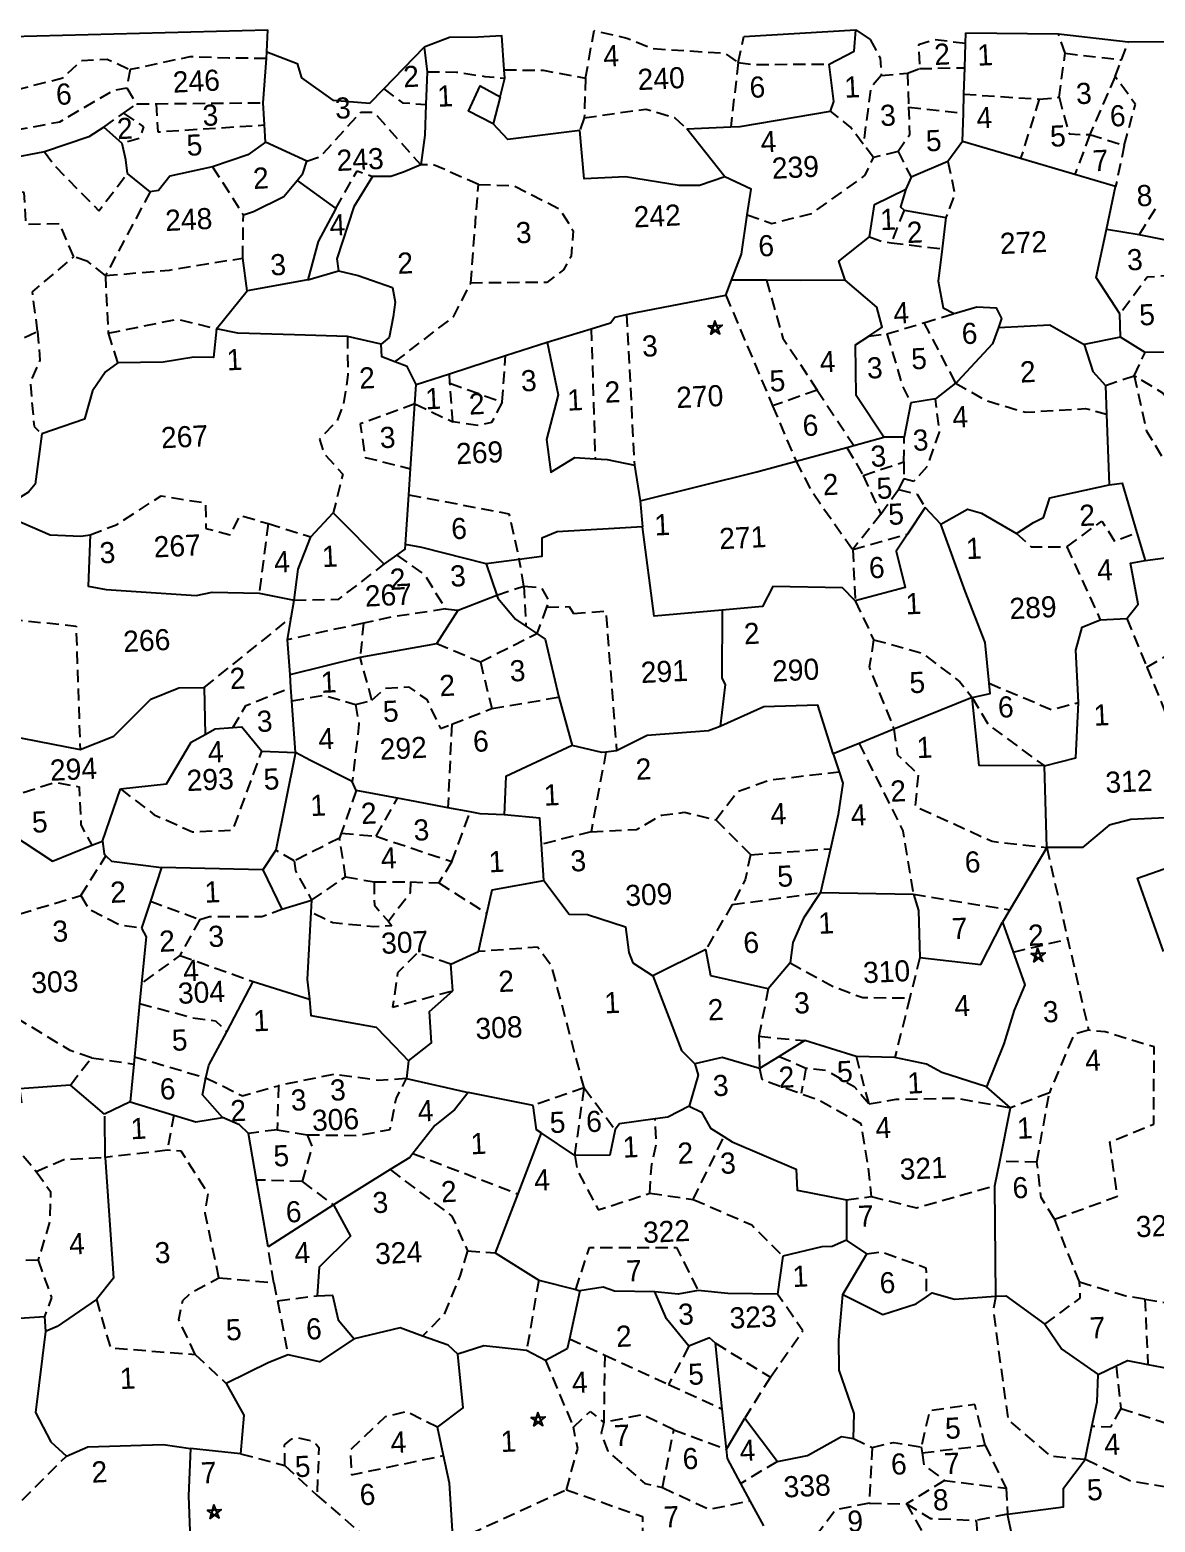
# Model space of a CAD drawing. Header units: metres. Extents: x 291404 to 294611, y 2095644 to 2100556.
# Drawn here: x 292372 to 292832, y 2098345 to 2098954 of the extents above; entities that cross this region are included whole.
import ezdxf
from ezdxf.enums import TextEntityAlignment as Align

# ---------------------------------------------------------------- set-up
doc = ezdxf.new("R2010")
doc.units = ezdxf.units.M
doc.header["$MEASUREMENT"] = 0
doc.linetypes.add('DASHED', pattern=[0.75, 0.5, -0.25])
for name, color, linetype in [('OFF', 1, 'Continuous'), ('POLY_PARCEL', 6, 'Continuous'), ('POLY_SUBPARCEL', 6, 'DASHED'), ('SYM_STONE', 1, 'Continuous'), ('TEXT_MAPIN', 7, 'Continuous'), ('TEXT_PARCEL', 7, 'Continuous')]:
    doc.layers.add(name, color=color, linetype=linetype)
doc.styles.add('TEXT_MAP', font='', dxfattribs={"height": 2.5})
doc.styles.get('TEXT_MAP').set_extended_font_data('Kruti Dev 050')

# ---------------------------------------------------------------- blocks, each defined once
blk = doc.blocks.new('STONE_STAR')
for points in [[(-0.61, 0.2), (0.61, 0.2), (-0.38, -0.52), (-0.23, -0.07)], [(0, 0.64), (-0.38, -0.52), (0, -0.24), (0.38, -0.52)]]:
    blk.add_lwpolyline(points, close=True)
blk.add_lwpolyline([(-0.23, -0.07), (0, -0.24)])

msp = doc.modelspace()

# ---------------------------------------------------------------- linework, layer by layer
at = {"layer": 'OFF'}
for points in [[(292364.65, 2098951.52), (292469.48, 2098954.24)], [(292663.68, 2098951.48), (292709.51, 2098954.26)], [(292709.51, 2098954.26), (292715.36, 2098950.28)], [(292754.33, 2098953.08), (292792.18, 2098952.66)], [(292792.18, 2098952.66), (292820.68, 2098949.32)], [(292820.68, 2098949.32), (292838.9, 2098949.53)]]:
    msp.add_lwpolyline(points, dxfattribs=at)
at = {"layer": 'POLY_PARCEL'}
for points in [[(292469.05, 2098945.3), (292469.48, 2098954.24)], [(292565.91, 2098937.94), (292564.94, 2098951.75), (292555.21, 2098951.28), (292543.58, 2098951.09), (292533.26, 2098947.21)], [(292698.55, 2098940.22), (292708.8, 2098945.59), (292709.51, 2098954.26)], [(292754.2, 2098948.66), (292754.33, 2098953.08)], [(292468.92, 2098942.59), (292469.05, 2098945.3)], [(292469.05, 2098945.3), (292481.4, 2098940.57), (292483.19, 2098934.65), (292496.02, 2098925.52), (292511.09, 2098924.38), (292516.75, 2098930.2)], [(292516.75, 2098930.2), (292533.26, 2098947.21)], [(292533.26, 2098947.21), (292534.5, 2098937.14)], [(292753.92, 2098938.8), (292754.2, 2098948.66)], [(292467.54, 2098924.51), (292468.92, 2098942.59)], [(292534.5, 2098937.14), (292533.98, 2098923.8)], [(292566.15, 2098934.55), (292565.91, 2098937.94)], [(292699.11, 2098921.11), (292700.42, 2098924.93), (292698.55, 2098940.22)], [(292753.62, 2098927.98), (292753.92, 2098938.8)], [(292561.43, 2098915.94), (292551.42, 2098921.08), (292556.17, 2098931.44), (292564.27, 2098926.96)], [(292564.27, 2098926.96), (292566.15, 2098934.55)], [(292564.27, 2098926.96), (292561.43, 2098915.94)], [(292753.4, 2098920.23), (292753.62, 2098927.98)], [(292468.1, 2098915.41), (292467.54, 2098924.51)], [(292533.98, 2098923.8), (292533.5, 2098911.21), (292531.84, 2098899.12)], [(292658.38, 2098914.63), (292662.25, 2098914.82), (292699.11, 2098921.11)], [(292753.07, 2098908.65), (292753.4, 2098920.23)], [(292402.54, 2098914.58), (292396.35, 2098910.53), (292378.26, 2098904.4)], [(292410, 2098907.82), (292402.54, 2098914.58)], [(292468.53, 2098908.41), (292468.1, 2098915.41)], [(292596.85, 2098913.16), (292567.37, 2098909.48), (292561.43, 2098915.94)], [(292655.94, 2098894.27), (292645.6, 2098890.76), (292637.35, 2098890.74), (292615.41, 2098894.17), (292598.56, 2098893.36), (292596.85, 2098913.16)], [(292640.53, 2098913.77), (292658.38, 2098914.63)], [(292655.94, 2098894.27), (292640.53, 2098913.77)], [(292378.26, 2098904.4), (292362.64, 2098901.39), (292360.33, 2098910.28), (292344.6, 2098908.22)], [(292412.09, 2098895.54), (292411.45, 2098901.14), (292410, 2098907.82)], [(292468.53, 2098908.41), (292461.27, 2098903.18), (292446.87, 2098898.35)], [(292485.42, 2098900.6), (292468.53, 2098908.41)], [(292753.07, 2098908.65), (292747.09, 2098900.48)], [(292776.75, 2098901.69), (292753.07, 2098908.65)], [(292481.36, 2098892.73), (292483.79, 2098895.64), (292485.42, 2098900.6)], [(292747.09, 2098900.48), (292732.01, 2098894.12)], [(292798.86, 2098895.2), (292776.75, 2098901.69)], [(292421.46, 2098888.12), (292412.09, 2098895.54)], [(292446.87, 2098898.35), (292429.41, 2098894.5), (292424.82, 2098888.65), (292421.46, 2098888.12)], [(292512.17, 2098894.42), (292504.51, 2098882.04), (292497.67, 2098860.7), (292498.28, 2098855.85)], [(292531.84, 2098899.12), (292524.85, 2098896.16), (292519.68, 2098894.41), (292512.17, 2098894.42)], [(292815.52, 2098890.3), (292798.86, 2098895.2)], [(292459.46, 2098878.71), (292463.52, 2098880.03), (292475.98, 2098886.26), (292481.36, 2098892.73)], [(292481.36, 2098892.73), (292497.14, 2098881.37)], [(292665.13, 2098878.72), (292666.7, 2098889.16), (292655.94, 2098894.27)], [(292715.11, 2098869.74), (292717.1, 2098882.97), (292729.93, 2098889.22)], [(292729.93, 2098889.22), (292727.66, 2098881.98), (292729.23, 2098880.56)], [(292732.01, 2098894.12), (292729.93, 2098889.22)], [(292811.76, 2098872.74), (292815.52, 2098890.3)], [(292497.14, 2098881.37), (292490.04, 2098867.87), (292485.74, 2098852.15), (292498.28, 2098855.85)], [(292658.74, 2098852.08), (292662.73, 2098862.71), (292665.13, 2098878.72)], [(292729.23, 2098880.56), (292746.26, 2098877.63)], [(292746.26, 2098877.63), (292744.67, 2098864.81)], [(292817.3, 2098838.24), (292807.57, 2098853.15), (292811.76, 2098872.74)], [(292825.15, 2098870.6), (292811.76, 2098872.74)], [(292847.51, 2098866.06), (292825.15, 2098870.6)], [(292705.09, 2098852), (292702.46, 2098859.75), (292715.11, 2098869.74)], [(292744.67, 2098864.81), (292743.02, 2098851.59), (292745.05, 2098840.81), (292749.67, 2098838.41)], [(292448.45, 2098832.21), (292460.97, 2098847.64), (292459.19, 2098861.06)], [(292485.74, 2098852.15), (292460.97, 2098847.64)], [(292498.28, 2098855.85), (292506.25, 2098853.99), (292520.38, 2098849.05), (292521.42, 2098843.09), (292520.59, 2098837.05), (292518.99, 2098828.64), (292515.68, 2098825.84)], [(292656.42, 2098845.89), (292658.74, 2098852.08)], [(292672.96, 2098851.98), (292658.74, 2098852.08)], [(292705.09, 2098852), (292687.08, 2098851.88), (292672.96, 2098851.98)], [(292714.83, 2098829.21), (292720.28, 2098832.85), (292718.01, 2098841), (292705.09, 2098852)], [(292615.84, 2098838.01), (292619.6, 2098838.86), (292656.42, 2098845.89)], [(292749.67, 2098838.41), (292758.92, 2098841.11), (292766.82, 2098840.74), (292768.91, 2098836.34), (292767.65, 2098832.76)], [(292601.46, 2098832.23), (292609.29, 2098834.6), (292611.05, 2098836.94), (292615.84, 2098838.01)], [(292767.65, 2098832.76), (292788.61, 2098833.85), (292802.64, 2098825.79)], [(292817.51, 2098828.76), (292817.3, 2098838.24)], [(292448.45, 2098832.21), (292447.3, 2098820.42), (292439.27, 2098820.6), (292426.76, 2098818.56), (292408.16, 2098818.23)], [(292501.9, 2098829.08), (292480.37, 2098829.75), (292457.14, 2098830.34), (292448.45, 2098832.21)], [(292515.68, 2098825.84), (292501.9, 2098829.08)], [(292583.49, 2098826.78), (292601.46, 2098832.23)], [(292720.96, 2098787.87), (292709.62, 2098804.95), (292709.37, 2098825.57), (292714.83, 2098829.21)], [(292767.65, 2098832.76), (292765.28, 2098826.03), (292751.01, 2098810.71), (292750.12, 2098810)], [(292817.51, 2098828.76), (292802.64, 2098825.79)], [(292827.58, 2098822.5), (292817.51, 2098828.76)], [(292521.34, 2098818.68), (292515.93, 2098820.68), (292515.68, 2098825.84)], [(292543.53, 2098813.81), (292566.49, 2098821.26)], [(292566.49, 2098821.26), (292583.49, 2098826.78)], [(292583.49, 2098826.78), (292587.92, 2098805.24), (292583.17, 2098787), (292584.95, 2098773.58), (292594.79, 2098779.69), (292603.07, 2098779.15)], [(292802.64, 2098825.79), (292806.18, 2098814.71), (292811.34, 2098808.96)], [(292839.82, 2098822.68), (292827.58, 2098822.5)], [(292408.16, 2098818.23), (292403.18, 2098814.55), (292397.82, 2098806.85), (292394.66, 2098795.24), (292377.19, 2098789.24)], [(292530.01, 2098809.42), (292526.27, 2098816.81), (292521.34, 2098818.68)], [(292529.49, 2098801.49), (292530.01, 2098809.42)], [(292530.01, 2098809.42), (292543.53, 2098813.81)], [(292750.12, 2098810), (292741.98, 2098803.52)], [(292741.98, 2098803.52), (292731.92, 2098801.91)], [(292811.34, 2098808.96), (292811.8, 2098797.33)], [(292527.72, 2098775.02), (292529.49, 2098801.49)], [(292731.92, 2098801.91), (292729.22, 2098787.89)], [(292811.8, 2098797.33), (292812.93, 2098768.52)], [(292377.19, 2098789.24), (292374.45, 2098768.77), (292371.75, 2098765.49), (292360.9, 2098758.67)], [(292708.61, 2098784.5), (292720.96, 2098787.87)], [(292729.22, 2098787.89), (292720.96, 2098787.87)], [(292603.07, 2098779.15), (292607.97, 2098778.83), (292619.1, 2098776.48)], [(292685.05, 2098778.07), (292705.86, 2098783.75)], [(292705.86, 2098783.75), (292708.61, 2098784.5)], [(292527.02, 2098764.41), (292527.72, 2098775.02)], [(292619.1, 2098776.48), (292621.4, 2098762)], [(292621.4, 2098762), (292669.1, 2098773.72), (292685.05, 2098778.07)], [(292775.07, 2098748.63), (292781.99, 2098753.1), (292786.01, 2098755.17), (292788.63, 2098763.17), (292812.93, 2098768.52)], [(292812.93, 2098768.52), (292818.16, 2098769.14), (292824.19, 2098748.93)], [(292525.67, 2098744.09), (292527.02, 2098764.41)], [(292621.4, 2098762), (292622.41, 2098751.34)], [(292360.9, 2098758.67), (292366.19, 2098754.27), (292380.53, 2098748.09), (292393.16, 2098747.56), (292396.86, 2098748.03)], [(292487.05, 2098747.2), (292496.16, 2098757.09)], [(292496.16, 2098757.09), (292516.96, 2098736.05)], [(292737.77, 2098759.2), (292730.54, 2098748.36)], [(292744.11, 2098752.38), (292737.77, 2098759.2)], [(292744.11, 2098752.38), (292755.07, 2098758.54), (292760.78, 2098756.94), (292775.07, 2098748.63)], [(292622.41, 2098751.34), (292587.6, 2098749.27), (292581.34, 2098746.72), (292581.33, 2098739.21), (292572.08, 2098738)], [(292654.97, 2098717.29), (292627.18, 2098714.8), (292622.41, 2098751.34)], [(292730.54, 2098748.36), (292725.87, 2098741.37), (292729.6, 2098726.54), (292709.22, 2098721.05)], [(292763.92, 2098687.45), (292762.22, 2098704.12), (292754.06, 2098725.1), (292744.11, 2098752.38)], [(292824.19, 2098748.93), (292827.58, 2098737.53)], [(292396.86, 2098748.03), (292396.16, 2098727.09), (292403.39, 2098725.72), (292440.19, 2098723.21), (292446.71, 2098724.67), (292465.93, 2098724.17)], [(292480.13, 2098721.38), (292481.81, 2098734.06), (292487.05, 2098747.2)], [(292522.08, 2098739.72), (292525.54, 2098742.2), (292525.67, 2098744.09)], [(292558.58, 2098736.23), (292532.36, 2098742.84), (292525.67, 2098744.09)], [(292516.96, 2098736.05), (292522.08, 2098739.72)], [(292572.08, 2098738), (292558.58, 2098736.23)], [(292558.58, 2098736.23), (292562.95, 2098723.47)], [(292820.1, 2098713.91), (292824.69, 2098719.76), (292821.63, 2098736.49), (292827.58, 2098737.53)], [(292827.58, 2098737.53), (292845.11, 2098739.9)], [(292465.93, 2098724.17), (292480.13, 2098721.38)], [(292709.22, 2098721.05), (292704.08, 2098726.43), (292675.52, 2098726.92), (292671.41, 2098718.84), (292654.97, 2098717.29)], [(292478.96, 2098714.25), (292480.13, 2098721.38)], [(292547.11, 2098717.29), (292562.95, 2098723.47)], [(292562.95, 2098723.47), (292563.39, 2098722.21), (292570.56, 2098713.56), (292574.8, 2098710.72)], [(292477.48, 2098705.21), (292478.96, 2098714.25)], [(292538.38, 2098703.74), (292547.11, 2098717.29)], [(292654.97, 2098717.29), (292654.82, 2098689.53), (292656.07, 2098686.96), (292654.03, 2098669.77)], [(292800.37, 2098679.57), (292799.33, 2098700.9), (292801.87, 2098710.4), (292809.24, 2098713.38)], [(292809.24, 2098713.38), (292820.1, 2098713.91)], [(292574.8, 2098710.72), (292579.25, 2098707.74)], [(292579.25, 2098707.74), (292582.59, 2098705.51), (292588.25, 2098681.78)], [(292478.5, 2098691.06), (292477.48, 2098705.21)], [(292507.13, 2098698.1), (292538.38, 2098703.74)], [(292478.5, 2098691.06), (292507.13, 2098698.1)], [(292478.88, 2098685.7), (292478.5, 2098691.06)], [(292756.97, 2098681.64), (292764.36, 2098683.21), (292763.92, 2098687.45)], [(292392.82, 2098660.36), (292406.59, 2098665.89), (292421.61, 2098680.94), (292433.14, 2098685.51), (292443.45, 2098685.72)], [(292443.45, 2098685.72), (292443.92, 2098666.57)], [(292479.28, 2098680.24), (292478.88, 2098685.7)], [(292588.25, 2098681.78), (292593.7, 2098661.98)], [(292756.97, 2098681.64), (292725.03, 2098668.68)], [(292786.46, 2098653.67), (292759.8, 2098653.88), (292756.97, 2098681.64)], [(292480.79, 2098659.2), (292479.28, 2098680.24)], [(292700.28, 2098658.63), (292694.02, 2098678.46), (292671.9, 2098677.76), (292654.32, 2098669.88), (292654.03, 2098669.77)], [(292786.46, 2098653.67), (292799.21, 2098657), (292800.37, 2098679.57)], [(292340.73, 2098669.3), (292357.81, 2098667.25), (292392.82, 2098660.36)], [(292443.92, 2098666.57), (292447.95, 2098668.77), (292455.19, 2098669.31)], [(292455.19, 2098669.31), (292458.8, 2098669.58), (292467.02, 2098659.67)], [(292654.03, 2098669.77), (292649.33, 2098668.05), (292624.28, 2098666.09), (292611.82, 2098659.86)], [(292409.31, 2098644.27), (292428.12, 2098646.33), (292438.18, 2098663.43), (292443.92, 2098666.57)], [(292710.8, 2098662.9), (292700.28, 2098658.63)], [(292725.03, 2098668.68), (292710.8, 2098662.9)], [(292467.02, 2098659.67), (292480.79, 2098659.2)], [(292480.79, 2098659.2), (292472.7, 2098619.29)], [(292503.9, 2098647.32), (292486.87, 2098655.94), (292480.79, 2098659.2)], [(292593.7, 2098661.98), (292566.53, 2098649.4), (292565.86, 2098633.65)], [(292607.46, 2098659.37), (292605.84, 2098659.19), (292593.7, 2098661.98)], [(292611.82, 2098659.86), (292607.46, 2098659.37)], [(292700.28, 2098658.63), (292702.68, 2098651.29)], [(292702.68, 2098651.29), (292704.19, 2098646.69), (292702.19, 2098633.84), (292699.08, 2098619.89)], [(292787.4, 2098620.39), (292786.46, 2098653.67)], [(292505.51, 2098643.67), (292503.9, 2098647.32)], [(292402, 2098623.02), (292409.31, 2098644.27)], [(292522.36, 2098640.47), (292505.51, 2098643.67)], [(292542.94, 2098636.58), (292529.52, 2098639.11), (292522.36, 2098640.47)], [(292552.01, 2098634.88), (292542.94, 2098636.58)], [(292565.86, 2098633.65), (292556.12, 2098634.1), (292552.01, 2098634.88)], [(292581.17, 2098621.73), (292580.53, 2098632.36), (292565.86, 2098633.65)], [(292849.84, 2098633.18), (292821.75, 2098631.81), (292812.86, 2098629.5), (292802.04, 2098620.35), (292787.4, 2098620.39)], [(292360.52, 2098628.18), (292364.02, 2098626.33), (292381.48, 2098614.86), (292397.56, 2098621.26)], [(292397.56, 2098621.26), (292402, 2098623.02)], [(292402, 2098623.02), (292402.62, 2098617.76), (292403.37, 2098617.02)], [(292582.05, 2098606.95), (292581.17, 2098621.73)], [(292787.4, 2098620.39), (292772.32, 2098594.88)], [(292403.37, 2098617.02), (292405.64, 2098614.76), (292426.06, 2098612.15)], [(292472.7, 2098619.29), (292467.36, 2098611.29)], [(292699.08, 2098619.89), (292695.1, 2098601.98)], [(292835.05, 2098577.94), (292824.41, 2098607.84), (292848.95, 2098616.44)], [(292426.06, 2098612.15), (292421.48, 2098598.47)], [(292467.36, 2098611.29), (292426.06, 2098612.15)], [(292467.36, 2098611.29), (292475.18, 2098595.17)], [(292558.88, 2098593.44), (292561.04, 2098603.06), (292582.05, 2098606.95)], [(292582.05, 2098606.95), (292592.49, 2098593.2), (292599.95, 2098592.99), (292615.38, 2098588.01), (292616.75, 2098577.48), (292618.38, 2098573.27), (292626.66, 2098567.94)], [(292695.1, 2098601.98), (292688.1, 2098591.52), (292683.7, 2098581.55), (292682.61, 2098573.24)], [(292421.48, 2098598.47), (292417.82, 2098587.5)], [(292475.18, 2098595.17), (292487.31, 2098598.91)], [(292487.31, 2098598.91), (292487.03, 2098593.98)], [(292487.03, 2098593.98), (292485.45, 2098566.46), (292486.39, 2098558.47)], [(292555.38, 2098577.88), (292558.88, 2098593.44)], [(292769.36, 2098589.88), (292778.42, 2098564.29), (292774.04, 2098553.95), (292769.83, 2098540.24), (292762.81, 2098522.61)], [(292772.32, 2098594.88), (292769.36, 2098589.88)], [(292417.82, 2098587.5), (292419.71, 2098583.87), (292417.9, 2098564.97)], [(292544.17, 2098572.75), (292555.38, 2098577.88)], [(292648.18, 2098578.7), (292626.66, 2098567.94)], [(292673.73, 2098562.68), (292650.21, 2098567.92), (292648.18, 2098578.7)], [(292544.98, 2098561.91), (292544.17, 2098572.75)], [(292682.61, 2098573.24), (292673.73, 2098562.68)], [(292452.65, 2098545.09), (292463.4, 2098565.65), (292486.39, 2098558.47)], [(292626.66, 2098567.94), (292638.26, 2098537.44), (292643.68, 2098531.98)], [(292417.9, 2098564.97), (292417.1, 2098556.65)], [(292526.87, 2098533.23), (292536.28, 2098540.58), (292535.37, 2098553.42), (292544.98, 2098561.91)], [(292417.1, 2098556.65), (292415.01, 2098534.95)], [(292486.39, 2098558.47), (292487, 2098551.72), (292513.62, 2098546.96), (292521.13, 2098539.25), (292526.87, 2098533.23)], [(292444.17, 2098526.28), (292445.29, 2098531.56), (292452.65, 2098545.09)], [(292688.7, 2098541.52), (292678.19, 2098535.07)], [(292709.66, 2098535.03), (292688.7, 2098541.52)], [(292415.01, 2098534.95), (292414.72, 2098531.94)], [(292678.19, 2098535.07), (292670.11, 2098530.11)], [(292725.44, 2098534.67), (292709.66, 2098535.03)], [(292414.72, 2098531.94), (292413.24, 2098516.55)], [(292526.87, 2098533.23), (292526.07, 2098526.03)], [(292643.68, 2098531.98), (292645.05, 2098527.46), (292641.37, 2098514.69)], [(292670.11, 2098530.11), (292654.87, 2098534.62), (292643.68, 2098531.98)], [(292762.81, 2098522.61), (292744.51, 2098528.47), (292738.34, 2098531.92), (292725.44, 2098534.67)], [(292388.84, 2098523.38), (292368, 2098521.79), (292368.85, 2098516.11)], [(292402.73, 2098511.46), (292388.84, 2098523.38)], [(292450.91, 2098510.07), (292442.72, 2098519.41), (292444.17, 2098526.28)], [(292526.07, 2098526.03), (292551.27, 2098520.38)], [(292772.61, 2098514.08), (292762.81, 2098522.61)], [(292413.24, 2098516.55), (292402.73, 2098511.46)], [(292413.24, 2098516.55), (292431.09, 2098511.11)], [(292551.27, 2098520.38), (292545.6, 2098513.23), (292537.6, 2098506.83), (292528.68, 2098495.43)], [(292577.74, 2098515.03), (292551.27, 2098520.38)], [(292431.09, 2098511.11), (292440.11, 2098508.4), (292450.91, 2098510.07)], [(292580.99, 2098503.81), (292579.09, 2098505.08), (292577.74, 2098515.03)], [(292641.37, 2098514.69), (292632.7, 2098510.26), (292627.53, 2098509.55)], [(292641.37, 2098514.69), (292646.42, 2098512.32), (292650.12, 2098505.75), (292655.64, 2098502.3)], [(292768.25, 2098492.18), (292772.61, 2098514.08)], [(292461.55, 2098503.59), (292457.93, 2098507.14), (292450.91, 2098510.07)], [(292611.17, 2098505.2), (292609.1, 2098494.79), (292594.78, 2098494.67)], [(292627.53, 2098509.55), (292613.06, 2098507.59), (292611.17, 2098505.2)], [(292464.82, 2098484.58), (292461.55, 2098503.59)], [(292580.99, 2098503.81), (292571.46, 2098478.93)], [(292594.78, 2098494.67), (292580.99, 2098503.81)], [(292655.64, 2098502.3), (292659.03, 2098500.18), (292685.09, 2098489.06), (292685.51, 2098480.46), (292705.59, 2098476.55)], [(292528.68, 2098495.43), (292527.35, 2098493.73), (292519.41, 2098488.83)], [(292766.27, 2098482.26), (292768.25, 2098492.18)], [(292519.41, 2098488.83), (292496.19, 2098474.47)], [(292469.52, 2098457.3), (292464.82, 2098484.58)], [(292766.61, 2098437.12), (292766.27, 2098482.26)], [(292496.19, 2098474.47), (292469.52, 2098457.3)], [(292496.19, 2098474.47), (292503.15, 2098461.72), (292490.33, 2098449.01), (292489.55, 2098437.33)], [(292571.46, 2098478.93), (292562.27, 2098454.92)], [(292705.59, 2098476.55), (292705.64, 2098460.05)], [(292705.64, 2098460.05), (292699.76, 2098457.51), (292695.64, 2098457.31), (292679.68, 2098453.54)], [(292713.89, 2098454.43), (292705.64, 2098460.05)], [(292562.27, 2098454.92), (292580, 2098443.75)], [(292679.68, 2098453.54), (292677.43, 2098438.05)], [(292704.19, 2098437.83), (292713.89, 2098454.43)], [(292580, 2098443.75), (292595.21, 2098439.83)], [(292489.55, 2098437.33), (292495.81, 2098437.64), (292498.09, 2098427.45), (292504.73, 2098419.8)], [(292596.83, 2098439.41), (292592.57, 2098419.76)], [(292595.21, 2098439.83), (292596.83, 2098439.41)], [(292627.46, 2098438.92), (292610.93, 2098439.24), (292606.34, 2098440.9), (292596.83, 2098439.41)], [(292645.08, 2098439.48), (292636.9, 2098437.95), (292627.46, 2098438.92)], [(292641.3, 2098416.71), (292632.12, 2098427.89), (292627.46, 2098438.92)], [(292677.43, 2098438.05), (292657.15, 2098438.19), (292645.08, 2098439.48)], [(292708.52, 2098379.04), (292708.8, 2098389.29), (292702.68, 2098407), (292702.46, 2098419.37), (292704.19, 2098437.83)], [(292704.19, 2098437.83), (292720.43, 2098429.63), (292734.1, 2098434.05), (292738.25, 2098436.86)], [(292738.25, 2098436.86), (292740.64, 2098438.49), (292749.77, 2098435.93), (292766.61, 2098437.12)], [(292766.61, 2098437.12), (292770.73, 2098437.32), (292786.68, 2098425.72)], [(292351.62, 2098427.07), (292378.33, 2098428.93)], [(292378.33, 2098428.93), (292378.63, 2098422.8)], [(292786.68, 2098425.72), (292793.56, 2098415.55), (292808.36, 2098405.12)], [(292378.63, 2098422.8), (292374.65, 2098389.68), (292380.82, 2098377.71), (292387.24, 2098371.88)], [(292504.73, 2098419.8), (292490.48, 2098410.36), (292477.74, 2098413.24)], [(292532.64, 2098420.87), (292523.43, 2098424.2), (292504.73, 2098419.8)], [(292547.06, 2098413.45), (292543.03, 2098417.11), (292532.64, 2098420.87)], [(292592.57, 2098419.76), (292591.68, 2098415.68), (292582.74, 2098410.95)], [(292652.12, 2098417.98), (292649.77, 2098420.12), (292641.3, 2098416.71)], [(292477.74, 2098413.24), (292469.84, 2098410.05), (292452.4, 2098401.51)], [(292538.7, 2098383.65), (292549.17, 2098391.51), (292547.06, 2098413.45)], [(292575.07, 2098414.93), (292557.66, 2098416.88), (292547.06, 2098413.45)], [(292582.74, 2098410.95), (292575.07, 2098414.93)], [(292654.93, 2098391.05), (292652.12, 2098417.98)], [(292808.36, 2098405.12), (292815.78, 2098408.68)], [(292815.78, 2098408.68), (292820.42, 2098410.91), (292828.73, 2098409.32)], [(292828.73, 2098409.32), (292840.16, 2098407.14)], [(292452.4, 2098401.51), (292459.68, 2098388.56), (292458.34, 2098372.75)], [(292805.87, 2098383.93), (292807.95, 2098394.06), (292808.36, 2098405.12)], [(292656.63, 2098374.65), (292654.93, 2098391.05)], [(292541.2, 2098372.12), (292538.7, 2098383.65)], [(292656.63, 2098374.65), (292664.2, 2098387.4)], [(292664.2, 2098387.4), (292677.44, 2098369.66)], [(292803.11, 2098370.5), (292805.87, 2098383.93)], [(292387.24, 2098371.88), (292395.99, 2098375.65), (292426.66, 2098376.58), (292437.93, 2098374.91)], [(292677.44, 2098369.66), (292689.71, 2098372.13), (292703.6, 2098379.93), (292708.52, 2098379.04)], [(292437.93, 2098374.91), (292437.12, 2098355.62), (292438.34, 2098323.14)], [(292458.34, 2098372.75), (292437.93, 2098374.91)], [(292545.13, 2098336.93), (292543.66, 2098360.8), (292541.2, 2098372.12)], [(292662.54, 2098360.65), (292657.03, 2098370.82), (292656.63, 2098374.65)], [(292771.39, 2098348.16), (292794.27, 2098351.16), (292794.21, 2098358.72), (292803.11, 2098370.5)], [(292666.34, 2098353.63), (292662.54, 2098360.65)], [(292671.88, 2098343.41), (292666.34, 2098353.63)], [(292773.39, 2098338.63), (292771.39, 2098348.16)]]:
    msp.add_lwpolyline(points, dxfattribs=at)
at = {"layer": 'POLY_PARCEL', "ltscale": 10, "flags": 128}
for points in [[(292695.1, 2098601.98), (292732.97, 2098601.37)], [(292732.97, 2098601.37), (292734.99, 2098594.7), (292735.58, 2098575.44)], [(292735.58, 2098575.44), (292760.44, 2098572.59), (292769.36, 2098589.88)], [(292403.08, 2098493.81), (292402.93, 2098510.6)], [(292403.08, 2098493.81), (292406.49, 2098444.57), (292399.47, 2098435.77)], [(292399.47, 2098435.77), (292383.41, 2098424.84), (292378.63, 2098422.8)]]:
    msp.add_lwpolyline(points, dxfattribs=at)
at = {"layer": 'POLY_SUBPARCEL', "ltscale": 10, "flags": 128}
for points in [[(292599.17, 2098934.54), (292602.61, 2098953.93), (292615.92, 2098950.87), (292626.25, 2098946.65), (292656.03, 2098944.72), (292661.49, 2098940.92)], [(292661.49, 2098940.92), (292663.68, 2098951.48)], [(292715.36, 2098950.28), (292719.44, 2098942.72), (292719.78, 2098935.65)], [(292754.2, 2098948.66), (292741.68, 2098950.21), (292735.03, 2098948.2), (292735.51, 2098938.44)], [(292794.93, 2098944.7), (292792.18, 2098952.66)], [(292817.89, 2098942), (292820.68, 2098949.32)], [(292468.92, 2098942.59), (292453.49, 2098942.68), (292437.6, 2098943.25), (292413.22, 2098938.02)], [(292792.43, 2098926.7), (292794.93, 2098944.7)], [(292794.93, 2098944.7), (292817.89, 2098942)], [(292366.72, 2098929.7), (292385.71, 2098934.67), (292393.47, 2098941.79), (292403.9, 2098942.29), (292413.22, 2098938.02)], [(292413.22, 2098938.02), (292411.9, 2098930.54)], [(292534.5, 2098937.14), (292546.41, 2098937.04), (292557.96, 2098935.24), (292566.15, 2098934.55)], [(292565.91, 2098937.94), (292581.8, 2098937.75), (292599.17, 2098934.54)], [(292661.49, 2098940.92), (292658.38, 2098914.63)], [(292661.49, 2098940.92), (292666.59, 2098940.15), (292698.55, 2098940.22)], [(292730.54, 2098936.51), (292735.51, 2098938.44)], [(292735.51, 2098938.44), (292753.92, 2098938.8)], [(292815.29, 2098935.23), (292817.89, 2098942)], [(292599.17, 2098934.54), (292598.6, 2098918.33)], [(292719.78, 2098935.65), (292715.63, 2098930.73), (292712.51, 2098907.62)], [(292719.78, 2098935.65), (292730.54, 2098936.51)], [(292730.54, 2098936.51), (292731.02, 2098922.71)], [(292815.29, 2098935.23), (292804.98, 2098911.46)], [(292819.02, 2098907.08), (292823.61, 2098923.83), (292815.29, 2098935.23)], [(292366.72, 2098929.7), (292367.51, 2098913.55), (292384.56, 2098916.74), (292406.54, 2098929.61), (292411.9, 2098930.54)], [(292411.9, 2098930.54), (292415.93, 2098923.99)], [(292516.75, 2098930.2), (292524.41, 2098924.51), (292533.98, 2098923.8)], [(292753.62, 2098927.98), (292784.36, 2098925.97)], [(292784.36, 2098925.97), (292776.75, 2098901.69)], [(292784.36, 2098925.97), (292792.43, 2098926.7)], [(292792.43, 2098926.7), (292796.53, 2098911.73), (292804.98, 2098911.46)], [(292402.54, 2098914.58), (292410.54, 2098920.21)], [(292410.54, 2098920.21), (292418.74, 2098914.69), (292416.95, 2098909.88), (292410, 2098907.82)], [(292410.54, 2098920.21), (292415.93, 2098923.99)], [(292415.93, 2098923.99), (292423.79, 2098924.07)], [(292423.79, 2098924.07), (292467.54, 2098924.51)], [(292423.79, 2098924.07), (292424.58, 2098912.61), (292468.1, 2098915.41)], [(292485.42, 2098900.6), (292491.05, 2098902.65), (292507.38, 2098920.65), (292512.79, 2098920.57), (292531.84, 2098899.12)], [(292598.6, 2098918.33), (292623.74, 2098921.91), (292635.38, 2098918.43), (292640.53, 2098913.77)], [(292712.51, 2098907.62), (292707.31, 2098914.48), (292699.11, 2098921.11)], [(292731.02, 2098922.71), (292731.43, 2098911.26), (292726.69, 2098904.63)], [(292731.02, 2098922.71), (292753.4, 2098920.23)], [(292598.6, 2098918.33), (292596.85, 2098913.16)], [(292716.69, 2098902.12), (292712.51, 2098907.62)], [(292804.98, 2098911.46), (292798.86, 2098895.2)], [(292804.98, 2098911.46), (292819.02, 2098907.08)], [(292819.02, 2098907.08), (292815.52, 2098890.3)], [(292390.2, 2098861.55), (292384.49, 2098875.1), (292370.67, 2098874.76), (292370.03, 2098887.89), (292361.15, 2098888.62), (292362.64, 2098901.39)], [(292378.26, 2098904.4), (292382.4, 2098898.76), (292400.5, 2098880.41), (292412.09, 2098895.54)], [(292665.13, 2098878.72), (292675.14, 2098875.15), (292691.47, 2098879.31), (292713.33, 2098894.87), (292716.69, 2098902.12)], [(292726.69, 2098904.63), (292716.69, 2098902.12)], [(292726.69, 2098904.63), (292732.01, 2098894.12)], [(292747.09, 2098900.48), (292749.8, 2098887.2), (292746.26, 2098877.63)], [(292446.87, 2098898.35), (292459.46, 2098878.71)], [(292497.14, 2098881.37), (292505.85, 2098896.63), (292512.17, 2098894.42)], [(292555.38, 2098891.15), (292537.11, 2098899.16), (292531.84, 2098899.12)], [(292555.38, 2098891.15), (292569.92, 2098890.63), (292588.6, 2098881.08), (292594.09, 2098872.25), (292593.25, 2098861.75), (292590.15, 2098856.2), (292583.3, 2098851.15), (292552.28, 2098850.87)], [(292552.28, 2098850.87), (292555.38, 2098891.15)], [(292421.46, 2098888.12), (292403.13, 2098853.9)], [(292459.19, 2098861.06), (292459.46, 2098878.71)], [(292729.23, 2098880.56), (292723.86, 2098867.35)], [(292825.15, 2098870.6), (292832.06, 2098881.75)], [(292715.11, 2098869.74), (292720.33, 2098867.78), (292723.86, 2098867.35)], [(292723.86, 2098867.35), (292744.67, 2098864.81)], [(292375.48, 2098831.16), (292373.35, 2098847.24), (292390.2, 2098861.55)], [(292395.92, 2098859.69), (292390.2, 2098861.55)], [(292403.13, 2098853.9), (292395.92, 2098859.69)], [(292403.13, 2098853.9), (292429.34, 2098856.19), (292459.19, 2098861.06)], [(292403.13, 2098853.9), (292404.27, 2098830.35)], [(292672.96, 2098851.98), (292679.73, 2098828.37), (292693.68, 2098807.18)], [(292838.93, 2098853.98), (292828.38, 2098853.25), (292817.3, 2098838.24)], [(292521.34, 2098818.68), (292545.19, 2098837.04), (292552.28, 2098850.87)], [(292656.42, 2098845.89), (292675.51, 2098800.67)], [(292404.27, 2098830.35), (292432.34, 2098836.1), (292448.45, 2098832.21)], [(292615.84, 2098838.01), (292619.1, 2098776.48)], [(292722.16, 2098830.09), (292737.26, 2098834.66)], [(292737.26, 2098834.66), (292749.67, 2098838.41)], [(292737.26, 2098834.66), (292750.12, 2098810)], [(292345.75, 2098816.16), (292349.22, 2098816.06), (292353.79, 2098812.23), (292358.46, 2098813.47), (292357.66, 2098822.87), (292375.48, 2098831.16)], [(292375.48, 2098831.16), (292376.39, 2098819.4), (292372.44, 2098810.44), (292373.99, 2098792.3), (292377.19, 2098789.24)], [(292404.27, 2098830.35), (292408.16, 2098818.23)], [(292501.9, 2098829.08), (292502.14, 2098813.37), (292500.35, 2098801.48), (292497.65, 2098794.6), (292490.58, 2098787.17), (292492.21, 2098781.52), (292500.05, 2098772.8), (292496.16, 2098757.09)], [(292601.46, 2098832.23), (292603.07, 2098779.15)], [(292714.83, 2098829.21), (292722.16, 2098830.09)], [(292722.16, 2098830.09), (292728.61, 2098808.49), (292731.92, 2098801.91)], [(292565.1, 2098802.26), (292566.49, 2098821.26)], [(292823.03, 2098813.04), (292827.58, 2098822.5)], [(292543.8, 2098809.97), (292543.53, 2098813.81)], [(292543.8, 2098809.97), (292565.1, 2098802.26)], [(292544.91, 2098794.2), (292543.8, 2098809.97)], [(292750.12, 2098810), (292762.28, 2098803.04), (292778.72, 2098798.1), (292803.28, 2098799.63), (292811.8, 2098797.33)], [(292811.34, 2098808.96), (292823.03, 2098813.04)], [(292823.03, 2098813.04), (292828.18, 2098790.36), (292834.78, 2098779.55), (292845.62, 2098771.64), (292855.11, 2098770.76), (292850.77, 2098783.7), (292834.85, 2098805.86), (292823.03, 2098813.04)], [(292693.68, 2098807.18), (292675.51, 2098800.67)], [(292693.68, 2098807.18), (292708.61, 2098784.5)], [(292729.08, 2098771.08), (292733.18, 2098769.93), (292738.63, 2098775.92), (292743.68, 2098790), (292741.98, 2098803.52)], [(292529.49, 2098801.49), (292507.15, 2098793.37), (292509.17, 2098779.65), (292527.72, 2098775.02)], [(292529.49, 2098801.49), (292544.91, 2098794.2)], [(292565.1, 2098802.26), (292560.78, 2098793.95), (292555.1, 2098792.67), (292544.91, 2098794.2)], [(292675.51, 2098800.67), (292685.05, 2098778.07)], [(292729.09, 2098777.82), (292729.22, 2098787.89)], [(292705.86, 2098783.75), (292712.48, 2098772.3)], [(292685.05, 2098778.07), (292691.18, 2098766.2), (292708.21, 2098742.07)], [(292712.48, 2098772.3), (292729.09, 2098777.82)], [(292729.09, 2098777.82), (292729.08, 2098771.08)], [(292712.48, 2098772.3), (292719.66, 2098756.46)], [(292719.66, 2098756.46), (292726.93, 2098766.59)], [(292729.08, 2098771.08), (292726.93, 2098766.59)], [(292726.93, 2098766.59), (292734.45, 2098764.59), (292737.77, 2098759.2)], [(292396.86, 2098748.03), (292407.88, 2098752.24), (292425.93, 2098763.95), (292444.02, 2098761.1), (292444.19, 2098750.62), (292454.13, 2098748.06), (292458.15, 2098756.04), (292469.59, 2098752.61)], [(292527.02, 2098764.41), (292567.83, 2098756.62), (292572.08, 2098738)], [(292719.66, 2098756.46), (292708.21, 2098742.07)], [(292469.59, 2098752.61), (292465.93, 2098724.17)], [(292469.59, 2098752.61), (292487.05, 2098747.2)], [(292708.21, 2098742.07), (292730.54, 2098748.36)], [(292775.07, 2098748.63), (292781.1, 2098743.18), (292795.61, 2098743.21)], [(292795.61, 2098743.21), (292809.95, 2098753.68), (292815.07, 2098745.5), (292824.19, 2098748.93)], [(292708.21, 2098742.07), (292709.22, 2098721.05)], [(292795.61, 2098743.21), (292809.24, 2098713.38)], [(292480.13, 2098721.38), (292498.41, 2098721.78), (292516.96, 2098736.05)], [(292522.08, 2098739.72), (292533.49, 2098731.61), (292541.95, 2098717.8)], [(292574, 2098727.14), (292572.08, 2098738)], [(292562.95, 2098723.47), (292574, 2098727.14)], [(292574, 2098727.14), (292574.8, 2098710.72)], [(292574, 2098727.14), (292581.14, 2098726.47), (292584.11, 2098721.2), (292583.25, 2098718.52)], [(292541.95, 2098717.8), (292519.09, 2098714.32), (292508.5, 2098712)], [(292541.95, 2098717.8), (292547.11, 2098717.29)], [(292583.25, 2098718.52), (292579.25, 2098707.74)], [(292583.25, 2098718.52), (292592.42, 2098718.75)], [(292592.42, 2098718.75), (292594.19, 2098715.99)], [(292709.22, 2098721.05), (292716.73, 2098705.21)], [(292364.26, 2098713.58), (292391.15, 2098710.82), (292392.82, 2098660.36)], [(292443.45, 2098685.72), (292478.96, 2098714.25)], [(292508.5, 2098712), (292477.48, 2098705.21)], [(292508.5, 2098712), (292507.13, 2098698.1)], [(292594.19, 2098715.99), (292607.4, 2098716.87), (292611.82, 2098659.86)], [(292820.1, 2098713.91), (292828.24, 2098693.96)], [(292556.2, 2098696.16), (292579.25, 2098707.74)], [(292828.24, 2098693.96), (292857.38, 2098711.24)], [(292538.38, 2098703.74), (292556.2, 2098696.16)], [(292716.73, 2098705.21), (292714.92, 2098693.99), (292725.03, 2098668.68)], [(292716.73, 2098705.21), (292736.57, 2098699.77), (292751.98, 2098688.04), (292756.97, 2098681.64)], [(292511.93, 2098680.47), (292507.13, 2098698.1)], [(292556.2, 2098696.16), (292560.85, 2098677.09)], [(292828.24, 2098693.96), (292835.75, 2098675.55), (292839.57, 2098677.85)], [(292763.92, 2098687.45), (292789.31, 2098676.7), (292800.37, 2098679.57)], [(292455.19, 2098669.31), (292460.45, 2098678.31), (292478.88, 2098685.7)], [(292479.28, 2098680.24), (292492.19, 2098682.56), (292505.24, 2098678.79)], [(292511.93, 2098680.47), (292517.44, 2098685.48), (292526.9, 2098685.94), (292534.26, 2098680.88), (292539.91, 2098668.97), (292544.5, 2098670.75)], [(292560.85, 2098677.09), (292588.25, 2098681.78)], [(292756.97, 2098681.64), (292763.47, 2098670.54), (292786.46, 2098653.67)], [(292505.24, 2098678.79), (292506.64, 2098670.74), (292503.9, 2098647.32)], [(292505.24, 2098678.79), (292511.93, 2098680.47)], [(292544.5, 2098670.75), (292560.85, 2098677.09)], [(292544.5, 2098670.75), (292542.94, 2098636.58)], [(292710.8, 2098662.9), (292728.67, 2098627.22), (292732.97, 2098601.37)], [(292725.03, 2098668.68), (292726.48, 2098658.25), (292735, 2098650.2), (292733.6, 2098637.28), (292765.11, 2098622.9), (292787.4, 2098620.39)], [(292409.31, 2098644.27), (292423.1, 2098633.76), (292438.68, 2098626.73), (292455.23, 2098627.53), (292467.02, 2098659.67)], [(292607.46, 2098659.37), (292601.37, 2098626.8)], [(292652.27, 2098631.64), (292661.18, 2098643.24), (292674.16, 2098647.93), (292702.68, 2098651.29)], [(292355.17, 2098638.46), (292382.83, 2098647.03), (292392.41, 2098645.13), (292393.16, 2098629.59), (292397.56, 2098621.26)], [(292505.51, 2098643.67), (292499.43, 2098626.24)], [(292513.6, 2098624.95), (292522.36, 2098640.47)], [(292544.57, 2098614.61), (292552.01, 2098634.88)], [(292601.37, 2098626.8), (292619.95, 2098627.7), (292630.16, 2098633.61), (292639.59, 2098634.74), (292652.27, 2098631.64)], [(292499.43, 2098626.24), (292498.73, 2098624.23)], [(292499.43, 2098626.24), (292513.6, 2098624.95)], [(292601.37, 2098626.8), (292581.17, 2098621.73)], [(292652.27, 2098631.64), (292666.5, 2098617.44)], [(292498.73, 2098624.23), (292480.22, 2098614.87)], [(292501.19, 2098608.44), (292498.73, 2098624.23)], [(292513.6, 2098624.95), (292544.57, 2098614.61)], [(292787.4, 2098620.39), (292804.49, 2098545.74)], [(292393.11, 2098600.76), (292403.37, 2098617.02)], [(292480.22, 2098614.87), (292472.7, 2098619.29)], [(292480.22, 2098614.87), (292480.76, 2098610.83), (292487.31, 2098598.91)], [(292544.57, 2098614.61), (292539.24, 2098605.89)], [(292666.5, 2098617.44), (292664.29, 2098607.18), (292659.02, 2098597.11)], [(292666.5, 2098617.44), (292699.08, 2098619.89)], [(292487.31, 2098598.91), (292501.19, 2098608.44)], [(292501.19, 2098608.44), (292512.81, 2098606.3)], [(292512.81, 2098606.3), (292527.71, 2098606.34)], [(292512.81, 2098606.3), (292512.93, 2098596.83), (292518.64, 2098590.1)], [(292527.71, 2098606.34), (292527.58, 2098601.94), (292518.64, 2098590.1)], [(292527.71, 2098606.34), (292539.24, 2098605.89)], [(292539.24, 2098605.89), (292558.88, 2098593.44)], [(292659.02, 2098597.11), (292695.1, 2098601.98)], [(292341.97, 2098566.99), (292349.79, 2098579.37), (292368.74, 2098593.48), (292393.11, 2098600.76)], [(292393.11, 2098600.76), (292396.43, 2098595.17), (292409.27, 2098588.68), (292417.82, 2098587.5)], [(292421.48, 2098598.47), (292441.67, 2098590.93)], [(292659.02, 2098597.11), (292648.18, 2098578.7)], [(292732.97, 2098601.37), (292772.32, 2098594.88)], [(292441.67, 2098590.93), (292433.57, 2098576.33), (292417.9, 2098564.97)], [(292441.67, 2098590.93), (292445.67, 2098592.14), (292467, 2098592.16), (292475.18, 2098595.17)], [(292518.64, 2098590.1), (292520.11, 2098588.38), (292512.68, 2098588.02), (292496.01, 2098589.58), (292487.03, 2098593.98)], [(292598.55, 2098522.22), (292585.32, 2098571.83), (292579.53, 2098579.67), (292555.38, 2098577.88)], [(292773.67, 2098577.7), (292795.98, 2098582.92)], [(292433.57, 2098576.33), (292463.4, 2098565.65)], [(292544.17, 2098572.75), (292530.47, 2098577.37), (292522.4, 2098569.2), (292520.37, 2098555.23), (292544.98, 2098561.91)], [(292682.61, 2098573.24), (292700.27, 2098563.58), (292712.34, 2098559.08), (292731.49, 2098559.01)], [(292735.58, 2098575.44), (292731.49, 2098559.01)], [(292673.73, 2098562.68), (292669.85, 2098543.27)], [(292397.39, 2098534.48), (292388.78, 2098537.45), (292362.96, 2098553.12)], [(292417.1, 2098556.65), (292438.87, 2098550.86), (292448.08, 2098549.62), (292452.65, 2098545.09)], [(292731.49, 2098559.01), (292725.44, 2098534.67)], [(292669.85, 2098543.27), (292688.7, 2098541.52)], [(292669.85, 2098543.27), (292670.11, 2098530.11)], [(292804.49, 2098545.74), (292798.48, 2098544.1), (292788.46, 2098520.26)], [(292790.63, 2098468.59), (292816.25, 2098477.95), (292813.14, 2098500.14), (292831.07, 2098507.44), (292831.24, 2098538.92), (292811.3, 2098545.06), (292804.49, 2098545.74)], [(292415.01, 2098534.95), (292444.17, 2098526.28)], [(292678.19, 2098535.07), (292689.1, 2098530.33), (292697.27, 2098529.37), (292708.76, 2098522.82), (292714.87, 2098515.67)], [(292714.87, 2098515.67), (292709.66, 2098535.03)], [(292388.84, 2098523.38), (292397.39, 2098534.48)], [(292397.39, 2098534.48), (292414.72, 2098531.94)], [(292670.11, 2098530.11), (292671.04, 2098525.73), (292694.82, 2098517.07), (292711.53, 2098507.73), (292714.41, 2098490.27), (292715.69, 2098477.81)], [(292689.1, 2098530.33), (292687.13, 2098519.87)], [(292444.17, 2098526.28), (292459.04, 2098519.02), (292473.74, 2098523.11)], [(292473.74, 2098523.11), (292473.26, 2098505.15)], [(292526.07, 2098526.03), (292514.66, 2098525.24), (292496.26, 2098527.73), (292473.74, 2098523.11)], [(292485.55, 2098503.04), (292505.93, 2098502.82), (292519.36, 2098505.17), (292521.8, 2098517.81), (292526.07, 2098526.03)], [(292598.55, 2098522.22), (292577.74, 2098515.03)], [(292594.78, 2098494.67), (292598.55, 2098522.22)], [(292598.55, 2098522.22), (292611.17, 2098505.2)], [(292714.87, 2098515.67), (292725.95, 2098517.56), (292750.3, 2098518.07), (292772.61, 2098514.08)], [(292788.46, 2098520.26), (292772.61, 2098514.08)], [(292783.4, 2098491.93), (292788.46, 2098520.26)], [(292431.09, 2098511.11), (292428.34, 2098496.73)], [(292473.26, 2098505.15), (292461.55, 2098503.59)], [(292473.26, 2098505.15), (292485.55, 2098503.04)], [(292625.35, 2098479.19), (292626.13, 2098491.07), (292628.09, 2098499.62), (292627.53, 2098509.55)], [(292364.81, 2098500.28), (292374.92, 2098488.05)], [(292485.55, 2098503.04), (292487.49, 2098498.06), (292483.43, 2098483.99)], [(292643.08, 2098476.66), (292655.64, 2098502.3)], [(292374.92, 2098488.05), (292386.19, 2098492.99), (292403.08, 2098493.81)], [(292428.34, 2098496.73), (292403.08, 2098493.81)], [(292449.49, 2098444.63), (292443.81, 2098471.08), (292445.12, 2098478.93), (292434.11, 2098496.33), (292428.34, 2098496.73)], [(292528.68, 2098495.43), (292571.46, 2098478.93)], [(292594.78, 2098494.67), (292595.78, 2098488.58), (292604.35, 2098472.41), (292625.35, 2098479.19)], [(292783.4, 2098491.93), (292768.25, 2098492.18)], [(292374.92, 2098488.05), (292380.74, 2098479.87), (292380.33, 2098467.33), (292375.66, 2098451.87)], [(292519.41, 2098488.83), (292544.54, 2098469.85), (292550.99, 2098455.61)], [(292790.63, 2098468.59), (292785.12, 2098477.46), (292783.4, 2098491.93)], [(292483.43, 2098483.99), (292464.82, 2098484.58)], [(292483.43, 2098483.99), (292496.19, 2098474.47)], [(292715.69, 2098477.81), (292734.19, 2098473.29), (292766.27, 2098482.26)], [(292625.35, 2098479.19), (292643.08, 2098476.66)], [(292643.08, 2098476.66), (292666.95, 2098466.31), (292679.68, 2098453.54)], [(292705.59, 2098476.55), (292715.69, 2098477.81)], [(292800.76, 2098442.96), (292790.63, 2098468.59)], [(292471.94, 2098442.67), (292469.52, 2098457.3)], [(292550.99, 2098455.61), (292547.76, 2098445.3), (292541.41, 2098429.76), (292532.64, 2098420.87)], [(292550.99, 2098455.61), (292562.27, 2098454.92)], [(292595.21, 2098439.83), (292600.7, 2098457.01), (292636.25, 2098457.04), (292645.08, 2098439.48)], [(292375.66, 2098451.87), (292351.57, 2098451.07)], [(292375.66, 2098451.87), (292381.14, 2098436.57), (292378.33, 2098428.93)], [(292713.89, 2098454.43), (292719.83, 2098455.34), (292738.09, 2098448.78), (292738.25, 2098436.86)], [(292439.83, 2098413.36), (292433.05, 2098427.58), (292434.7, 2098435.45), (292438.27, 2098438.67), (292449.49, 2098444.63)], [(292449.49, 2098444.63), (292471.94, 2098442.67)], [(292580, 2098443.75), (292575.07, 2098414.93)], [(292471.94, 2098442.67), (292473.39, 2098435.3)], [(292473.39, 2098435.3), (292489.55, 2098437.33)], [(292674.57, 2098404.07), (292687.87, 2098422.99), (292677.43, 2098438.05)], [(292786.68, 2098425.72), (292801.08, 2098436.37), (292800.76, 2098442.96)], [(292800.76, 2098442.96), (292819.71, 2098437.27), (292827.44, 2098435.99)], [(292399.47, 2098435.77), (292405.16, 2098416.08), (292439.83, 2098413.36)], [(292473.39, 2098435.3), (292477.74, 2098413.24)], [(292766.61, 2098437.12), (292765.52, 2098431.53), (292771.58, 2098386.72), (292788.64, 2098372), (292803.11, 2098370.5)], [(292827.44, 2098435.99), (292828.73, 2098409.32)], [(292827.44, 2098435.99), (292846.96, 2098432.76)], [(292592.57, 2098419.76), (292606.96, 2098413.13)], [(292439.83, 2098413.36), (292452.4, 2098401.51)], [(292606.96, 2098413.13), (292606.6, 2098385.62)], [(292606.96, 2098413.13), (292633.05, 2098401.12)], [(292641.3, 2098416.71), (292633.05, 2098401.12)], [(292652.12, 2098417.98), (292674.57, 2098404.07)], [(292582.74, 2098410.95), (292594.16, 2098383.67)], [(292815.78, 2098408.68), (292817.66, 2098391.29)], [(292633.05, 2098401.12), (292654.93, 2098391.05)], [(292674.57, 2098404.07), (292664.2, 2098387.4)], [(292538.7, 2098383.65), (292526.05, 2098389.98), (292517.35, 2098387.87), (292503.11, 2098374.32), (292503.6, 2098364.19), (292541.2, 2098372.12)], [(292594.16, 2098383.67), (292600.96, 2098390.09), (292606.6, 2098385.62)], [(292635.19, 2098382.61), (292622.36, 2098388.76), (292606.6, 2098385.62)], [(292762.28, 2098376.26), (292758.08, 2098392.97), (292739.59, 2098390.38), (292736.16, 2098375.65)], [(292817.66, 2098391.29), (292813.36, 2098383.7), (292805.87, 2098383.93)], [(292817.66, 2098391.29), (292836.63, 2098385.22)], [(292591.34, 2098358.15), (292595.94, 2098374.95), (292594.16, 2098383.67)], [(292606.6, 2098385.62), (292605.46, 2098381.17), (292608.18, 2098373.85), (292623.38, 2098360.72), (292630.57, 2098359.04)], [(292630.57, 2098359.04), (292635.19, 2098382.61)], [(292635.19, 2098382.61), (292656.63, 2098374.65)], [(292476.41, 2098368.07), (292476.39, 2098373.7), (292476.25, 2098376.4), (292479.18, 2098378.91), (292481.53, 2098379.36), (292486.66, 2098378.26), (292489.11, 2098376.68), (292490.19, 2098375.38), (292490.13, 2098369.63), (292489.45, 2098355.87)], [(292708.52, 2098379.04), (292716.19, 2098375.36)], [(292716.19, 2098375.36), (292724.89, 2098377.47), (292736.16, 2098375.65)], [(292349.98, 2098342.12), (292368.88, 2098353.54), (292387.24, 2098371.88)], [(292458.34, 2098372.75), (292476.41, 2098368.07)], [(292716.19, 2098375.36), (292714.93, 2098352.62)], [(292736.16, 2098375.65), (292736.5, 2098373.2)], [(292736.5, 2098373.2), (292762.28, 2098376.26)], [(292736.5, 2098373.2), (292737.19, 2098368.26), (292745.63, 2098361.9), (292770.84, 2098358.72)], [(292762.28, 2098376.26), (292770.84, 2098358.72)], [(292836.34, 2098359.15), (292821.82, 2098361.56), (292803.11, 2098370.5)], [(292476.41, 2098368.07), (292489.45, 2098355.87)], [(292677.44, 2098369.66), (292662.54, 2098360.65)], [(292545.13, 2098336.93), (292591.34, 2098358.15)], [(292591.34, 2098358.15), (292622.35, 2098347.13), (292622.34, 2098340.36)], [(292630.57, 2098359.04), (292649.63, 2098350.15), (292666.34, 2098353.63)], [(292745.63, 2098361.9), (292730.18, 2098352.35)], [(292770.84, 2098358.72), (292771.39, 2098348.16)], [(292489.45, 2098355.87), (292515.04, 2098333.79)], [(292714.93, 2098352.62), (292701.17, 2098349.93), (292693.86, 2098340.1)], [(292714.93, 2098352.62), (292730.18, 2098352.35), (292739.95, 2098346.39), (292758.61, 2098345.61)], [(292730.18, 2098352.35), (292738.33, 2098337.85)], [(292771.39, 2098348.16), (292758.61, 2098345.61)], [(292758.61, 2098345.61), (292759.59, 2098332.46)]]:
    msp.add_lwpolyline(points, dxfattribs=at)

# ---------------------------------------------------------------- block references
at = {"layer": 'SYM_STONE', "xscale": 4.79050121670089, "yscale": 4.79050121670089, "zscale": 4.79050121670089, "rotation": 2.778780771336831}
for p in [(292652.02, 2098832.55), (292783.83, 2098576.29), (292579.74, 2098386.77), (292447.58, 2098348.99)]:
    msp.add_blockref('STONE_STAR', p, dxfattribs=at)

# ---------------------------------------------------------------- texts
at = {"layer": 'TEXT_MAPIN', "style": 'TEXT_MAP'}
for s, p in [('4', (292609.57, 2098943.65)), ('2', (292744.67, 2098944.39)), ('1', (292762.22, 2098944.03)), ('2', (292527.91, 2098935.3)), ('6', (292386.15, 2098928.03)), ('1', (292541.81, 2098927.25)), ('6', (292669.26, 2098930.9)), ('1', (292707.94, 2098930.94)), ('3', (292802.54, 2098928.31)), ('3', (292500.09, 2098922.35)), ('3', (292445.98, 2098919.43)), ('3', (292722.58, 2098919.37)), ('4', (292761.89, 2098918.43)), ('6', (292816.37, 2098919.17)), ('2', (292411.07, 2098914.09)), ('4', (292673.79, 2098908.62)), ('5', (292741.24, 2098908.98)), ('5', (292791.95, 2098910.87)), ('5', (292439.48, 2098907.18)), ('7', (292809.33, 2098900.9)), ('2', (292466.6, 2098893.78)), ('8', (292827.28, 2098886.6)), ('4', (292497.84, 2098874.62)), ('1', (292722.57, 2098876.87)), ('2', (292733.5, 2098871.69)), ('3', (292573.87, 2098871.5)), ('6', (292672.85, 2098866.12)), ('3', (292823.35, 2098860.43)), ('3', (292473.63, 2098858.38)), ('2', (292525.53, 2098859.1)), ('4', (292727.98, 2098838.71)), ('5', (292828.34, 2098837.89)), ('6', (292755.88, 2098830.31)), ('3', (292625.39, 2098825.18)), ('1', (292455.82, 2098819.62)), ('4', (292697.92, 2098818.8)), ('5', (292735.25, 2098819.95)), ('2', (292509.94, 2098812.21)), ('3', (292575.95, 2098811.02)), ('5', (292677.47, 2098810.9)), ('3', (292717.19, 2098816.26)), ('2', (292779.67, 2098814.71)), ('2', (292610.12, 2098806.47)), ('1', (292536.91, 2098803.71)), ('2', (292554.73, 2098801.63)), ('1', (292594.81, 2098803.17)), ('6', (292690.93, 2098792.79)), ('4', (292752.08, 2098796.23)), ('3', (292518.33, 2098787.84)), ('3', (292735.92, 2098786.75)), ('3', (292718.66, 2098780.22)), ('2', (292699.15, 2098768.69)), ('5', (292721.15, 2098767.05)), ('5', (292725.88, 2098756.46)), ('2', (292803.91, 2098756.11)), ('6', (292547.49, 2098750.64)), ('1', (292630.41, 2098752.19)), ('3', (292403.95, 2098740.8)), ('1', (292494.73, 2098739.29)), ('1', (292757.64, 2098742.53)), ('4', (292475.2, 2098737.04)), ('6', (292718.01, 2098734.7)), ('4', (292811.11, 2098733.73)), ('2', (292522.44, 2098730.05)), ('3', (292547.06, 2098731.3)), ('1', (292732.94, 2098719.97)), ('2', (292666.96, 2098707.85)), ('2', (292457.09, 2098689.52)), ('3', (292571.38, 2098692.58)), ('1', (292494.24, 2098687.93)), ('2', (292542.67, 2098686.64)), ('5', (292734.54, 2098687.72)), ('6', (292770.67, 2098677.78)), ('3', (292468.12, 2098671.96)), ('5', (292519.61, 2098675.96)), ('1', (292809.75, 2098674.52)), ('4', (292493.23, 2098664.82)), ('4', (292448.14, 2098659.45)), ('6', (292556.39, 2098663.82)), ('1', (292737.46, 2098661.26)), ('2', (292622.81, 2098652.49)), ('5', (292470.93, 2098648.28)), ('1', (292585.27, 2098641.87)), ('2', (292726.74, 2098643.53)), ('1', (292489.96, 2098637.63)), ('2', (292510.66, 2098634.43)), ('4', (292677.84, 2098634.14)), ('5', (292376.33, 2098630.77)), ('4', (292710.57, 2098633.66)), ('3', (292532.11, 2098627.56)), ('4', (292518.76, 2098616.11)), ('1', (292562.79, 2098614.65)), ('3', (292596.15, 2098614.97)), ('6', (292757.12, 2098614.47)), ('5', (292680.59, 2098608.64)), ('2', (292408.29, 2098602.24)), ('1', (292446.76, 2098602.24)), ('3', (292384.7, 2098586.23)), ('1', (292697.32, 2098589.53)), ('7', (292751.85, 2098587.32)), ('2', (292428.3, 2098582.24)), ('3', (292448.32, 2098584.11)), ('6', (292666.74, 2098581.6)), ('2', (292782.99, 2098584.67)), ('4', (292438.05, 2098570.14)), ('2', (292566.75, 2098565.84)), ('1', (292609.98, 2098557.05)), ('3', (292687.43, 2098556.94)), ('4', (292752.86, 2098555.81)), ('1', (292466.67, 2098549.71)), ('2', (292652.24, 2098554.23)), ('3', (292789, 2098553.34)), ('5', (292433.43, 2098541.7)), ('4', (292806.23, 2098533.48)), ('2', (292681.17, 2098526.68)), ('5', (292704.99, 2098528.84)), ('6', (292428.53, 2098521.81)), ('3', (292498.03, 2098521.39)), ('3', (292654.31, 2098523.21)), ('1', (292733.65, 2098524.27)), ('2', (292457.37, 2098513.03)), ('3', (292482.02, 2098517.3)), ('4', (292533.82, 2098512.87)), ('5', (292587.71, 2098508.1)), ('6', (292602.56, 2098508.53)), ('4', (292720.64, 2098506)), ('1', (292416.58, 2098505.66)), ('1', (292778.42, 2098505.82)), ('5', (292474.92, 2098494.47)), ('1', (292555.36, 2098499.5)), ('1', (292617.5, 2098498.14)), ('2', (292639.87, 2098495.68)), ('3', (292657.28, 2098491.5)), ('4', (292581.37, 2098484.66)), ('3', (292515.37, 2098475.46)), ('2', (292543.33, 2098479.97)), ('6', (292776.6, 2098481.48)), ('6', (292479.97, 2098471.65)), ('7', (292713.57, 2098469.91)), ('4', (292391.47, 2098458.56)), ('3', (292426.45, 2098454.94)), ('4', (292483.49, 2098454.94)), ('7', (292618.92, 2098447.55)), ('1', (292686.78, 2098445.32)), ('6', (292722.37, 2098442.67)), ('3', (292640.11, 2098429.82)), ('5', (292455.52, 2098423.43)), ('6', (292488.23, 2098423.84)), ('2', (292614.78, 2098420.9)), ('7', (292808.12, 2098424.33)), ('1', (292412.19, 2098403.66)), ('5', (292644.21, 2098405.28)), ('4', (292596.76, 2098401.99)), ('7', (292614, 2098380.35)), ('5', (292749.09, 2098383.23)), ('4', (292522.74, 2098377.55)), ('1', (292567.64, 2098377.94)), ('4', (292665.23, 2098374.2)), ('4', (292814.08, 2098376.63)), ('5', (292483.65, 2098367.6)), ('6', (292641.93, 2098370.86)), ('6', (292727.01, 2098368.63)), ('7', (292748.7, 2098368.88)), ('2', (292400.66, 2098365.5)), ('7', (292445.3, 2098365.12)), ('6', (292510.12, 2098356.19)), ('8', (292744.09, 2098354.03)), ('5', (292807, 2098358.09)), ('7', (292634.18, 2098347.08)), ('9', (292709.21, 2098345.31))]:
    msp.add_text(s, height=8.62, rotation=2.77878, dxfattribs=at).set_placement(p, align=Align.MIDDLE)
at = {"layer": 'TEXT_PARCEL', "style": 'TEXT_MAP'}
for s, p in [('246', (292440.24, 2098933.35)), ('240', (292630, 2098934.39)), ('243', (292507.12, 2098901.36)), ('239', (292684.79, 2098898.16)), ('242', (292628.38, 2098878.35)), ('248', (292437.15, 2098876.85)), ('272', (292777.89, 2098867.49)), ('270', (292645.77, 2098804.54)), ('267', (292435.43, 2098788.13)), ('269', (292555.89, 2098781.61)), ('267', (292432.45, 2098743.54)), ('271', (292663.31, 2098746.98)), ('267', (292518.65, 2098723.48)), ('289', (292781.79, 2098718.35)), ('266', (292420, 2098704.92)), ('291', (292631.3, 2098692.28)), ('290', (292684.9, 2098692.85)), ('292', (292524.74, 2098660.92)), ('294', (292390.11, 2098652.35)), ('293', (292445.9, 2098648.15)), ('312', (292820.93, 2098647.38)), ('309', (292624.95, 2098601.15)), ('307', (292525.29, 2098581.65)), ('310', (292722.01, 2098569.7)), ('303', (292382.46, 2098565.53)), ('304', (292442.33, 2098561.26)), ('308', (292563.78, 2098546.84)), ('306', (292497.06, 2098509.3)), ('321', (292736.98, 2098489.39)), ('322', (292632.19, 2098463.6)), ('320', (292833.36, 2098465.95)), ('324', (292522.8, 2098454.91)), ('323', (292667.52, 2098428.64)), ('338', (292689.56, 2098359.69))]:
    msp.add_text(s, height=8.623, rotation=2.77878, dxfattribs=at).set_placement(p, align=Align.MIDDLE)

doc.saveas('drawing.dxf')
